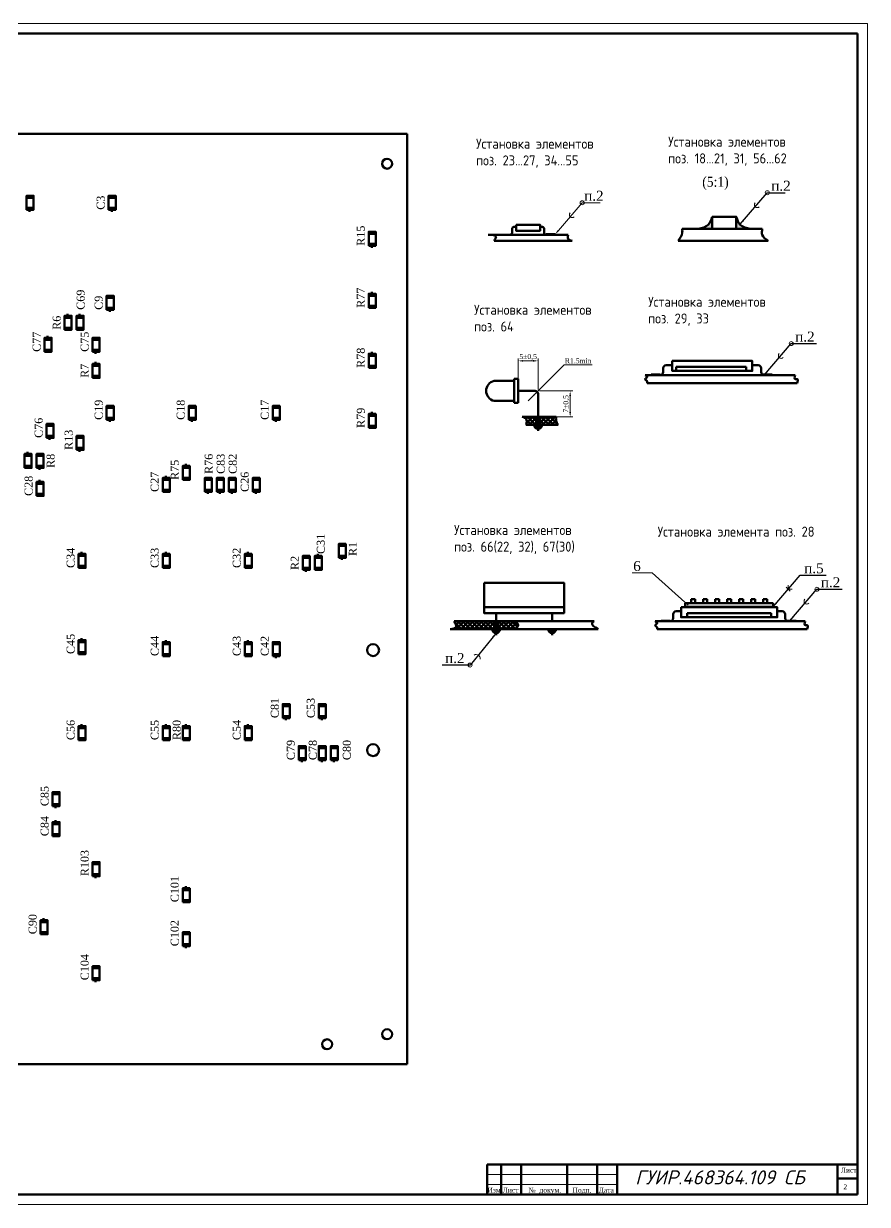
# Model space of a CAD drawing. Header units: millimetres. Extents: x 0 to 840, y 0 to 590.
# Drawn here: x 418 to 840, y 0 to 590 of the extents above; entities that cross this region are included whole.
import ezdxf

# ---------------------------------------------------------------- set-up
doc = ezdxf.new("R2010")
doc.units = ezdxf.units.MM
doc.layers.add('основная-06', color=2, linetype='Continuous', lineweight=60)
doc.layers.add('тонкая-текст-02', color=4, linetype='Continuous', lineweight=20)
doc.styles.add('2', font='times.ttf', dxfattribs={"width": 0.9, "height": 2.5})
doc.styles.add('3', font='times.ttf', dxfattribs={"height": 2.5})
doc.dimstyles.new('ISO-25', dxfattribs={"dimtxt": 2.5, "dimasz": 2.5, "dimexe": 1.25, "dimexo": 0.625, "dimtad": 1, "dimtxsty": 'Standard', "dimcen": 2.5, "dimadec": 0, "dimazin": 0, "dimtfac": 1, "dimtmove": 0, "dimatfit": 3, "dimfxl": 1, "dimarcsym": 0})

msp = doc.modelspace()

# ---------------------------------------------------------------- hatches: boundary and pattern name
at = {"layer": 'основная-06'}
h = msp.add_hatch(color=0, dxfattribs=at)
edge = h.paths.add_edge_path()
edge.add_spline(control_points=[(762.48, 493.49), (761.98, 491.98), (760.87, 488.65), (757.38, 487.9), (755.48, 487.49)], knot_values=[0, 0, 0, 0, 4.472136, 9.857301, 9.857301, 9.857301, 9.857301], degree=3, periodic=0)
edge.add_line((755.48, 487.49), (762.48, 487.49))
edge.add_line((762.48, 487.49), (762.48, 493.49))
edge = h.paths.add_edge_path()
edge.add_spline(control_points=[(781.48, 487.49), (779.58, 487.9), (776.1, 488.65), (774.99, 491.98), (774.48, 493.49)], knot_values=[0, 0, 0, 0, 5.385165, 9.857301, 9.857301, 9.857301, 9.857301], degree=3, periodic=0)
edge.add_line((774.48, 493.49), (774.48, 487.49))
edge.add_line((774.48, 487.49), (781.48, 487.49))
for points in [[(661.48, 484.74), (656.98, 484.74), (656.98, 484.49), (661.48, 484.49)], [(683.98, 484.74), (679.48, 484.74), (679.48, 484.49), (683.98, 484.49)], [(736.43, 414.6), (731.93, 414.6), (731.93, 414.35), (736.43, 414.35)], [(792.43, 414.6), (787.93, 414.6), (787.93, 414.35), (792.43, 414.35)], [(677.48, 389.49), (673.48, 389.49, 1)], [(792.93, 298.6), (748.93, 298.6), (748.93, 298.35), (792.93, 298.35)], [(741.43, 291.6), (736.93, 291.6), (736.93, 291.35), (741.43, 291.35)], [(804.43, 291.6), (799.93, 291.6), (799.93, 291.35), (804.43, 291.35)], [(656.48, 287.49), (652.48, 287.49, 1)], [(684.48, 287.49), (680.48, 287.49, 1)]]:
    msp.add_hatch(color=0, dxfattribs=at).paths.add_polyline_path(points)
h = msp.add_hatch(dxfattribs=at)
h.set_pattern_fill('ANSI37', color=0, scale=0.5, style=0)
h.set_pattern_definition([(45, (-6.5188, -63.5122), (-1.122532, 1.122532), []), (135, (-6.5188, -63.5122), (-1.122532, -1.122532), [])])
edge = h.paths.add_edge_path()
edge.add_spline(control_points=[(667.48, 393.49), (668.29, 393.24), (670.18, 392.67), (669.74, 390.65), (669.48, 389.49)], knot_values=[0, 0, 0, 0, 2.236068, 5.236068, 5.236068, 5.236068, 5.236068], degree=3, periodic=0)
edge.add_line((669.48, 389.49), (674.48, 389.49))
edge.add_line((674.48, 389.49), (674.48, 393.49))
edge.add_line((674.48, 393.49), (667.48, 393.49))
edge = h.paths.add_edge_path()
edge.add_spline(control_points=[(685.48, 389.49), (685.06, 390.13), (684.26, 391.36), (684.41, 392.8), (684.48, 393.49)], knot_values=[0, 0, 0, 0, 2.236068, 4.236068, 4.236068, 4.236068, 4.236068], degree=3, periodic=0)
edge.add_line((684.48, 393.49), (676.48, 393.49))
edge.add_line((676.48, 393.49), (676.48, 389.49))
edge.add_line((676.48, 389.49), (685.48, 389.49))
h = msp.add_hatch(dxfattribs=at)
h.set_pattern_fill('ANSI37', color=0, scale=0.5, style=0)
h.set_pattern_definition([(45, (-36.5188, -199.5122), (-1.122532, 1.122532), []), (135, (-36.5188, -199.5122), (-1.122532, -1.122532), [])])
edge = h.paths.add_edge_path()
edge.add_line((653.48, 287.49), (653.48, 291.49))
edge.add_line((653.48, 291.49), (633.48, 291.49))
edge.add_spline(control_points=[(633.48, 291.49), (634.15, 290.32), (635.48, 287.99), (632.81, 287.65), (631.48, 287.49)], knot_values=[0, 0, 0, 0, 3.162278, 6.324555, 6.324555, 6.324555, 6.324555], degree=3, periodic=0)
edge.add_line((631.48, 287.49), (653.48, 287.49))
edge = h.paths.add_edge_path()
edge.add_line((655.48, 291.49), (655.48, 287.49))
edge.add_line((655.48, 287.49), (664.48, 287.49))
edge.add_spline(control_points=[(664.48, 287.49), (665, 288.19), (666.19, 289.77), (664.45, 290.87), (663.48, 291.49)], knot_values=[0, 0, 0, 0, 2.236068, 5.064495, 5.064495, 5.064495, 5.064495], degree=3, periodic=0)
edge.add_line((663.48, 291.49), (655.48, 291.49))

# ---------------------------------------------------------------- linework, layer by layer
at = {"layer": 'основная-06', "color": 0}
for p, q in [((835, 585), (20, 585)), ((835, 5), (835, 585)), ((50, 535), (610, 535)), ((610, 70), (610, 535)), ((419.87, 503), (423.37, 503)), ((460.87, 503), (464.37, 503)), ((419.87, 498), (423.37, 498)), ((421.37, 497), (421.37, 496)), ((460.87, 498), (464.37, 498)), ((462.37, 497), (462.37, 496)), ((590.87, 485), (594.37, 485)), ((650.48, 484.49), (690.48, 484.49)), ((662.48, 487.49), (662.48, 485.49)), ((664.48, 488.49), (663.48, 488.49)), ((676.48, 488.49), (677.48, 488.49)), ((678.48, 487.49), (678.48, 485.49)), ((679.48, 484.49), (679.48, 484.74)), ((679.48, 484.74), (683.98, 484.74)), ((683.98, 484.74), (683.98, 484.49)), ((787.48, 487.49), (747.48, 487.49)), ((590.87, 480), (594.37, 480)), ((592.37, 479), (592.37, 478)), ((653.48, 481.49), (692.48, 481.49)), ((745.48, 481.49), (790.48, 481.49)), ((592.37, 456), (592.37, 455)), ((459.87, 453), (463.37, 453)), ((590.87, 454), (594.37, 454)), ((590.87, 449), (594.37, 449)), ((438.87, 443), (442.37, 443)), ((440.37, 445), (440.37, 444)), ((444.87, 443), (448.37, 443)), ((446.37, 445), (446.37, 444)), ((459.87, 448), (463.37, 448)), ((461.37, 447), (461.37, 446)), ((438.87, 438), (442.37, 438)), ((444.87, 438), (448.37, 438)), ((428.87, 432), (432.37, 432)), ((430.37, 434), (430.37, 433)), ((452.87, 432), (456.37, 432)), ((428.87, 427), (432.37, 427)), ((452.87, 427), (456.37, 427)), ((454.37, 426), (454.37, 425)), ((592.37, 426), (592.37, 425)), ((452.87, 419), (456.37, 419)), ((454.37, 421), (454.37, 420)), ((590.87, 424), (594.37, 424)), ((590.87, 419), (594.37, 419)), ((742.48, 419.35), (739.43, 419.35)), ((782.48, 419.35), (785.43, 419.35)), ((452.87, 414), (456.37, 414)), ((803.93, 414.35), (728.93, 414.35)), ((731.93, 414.6), (736.43, 414.6)), ((731.93, 414.35), (731.93, 414.6)), ((736.43, 414.6), (736.43, 414.35)), ((737.93, 417.85), (737.93, 415.85)), ((744.48, 418.49), (779.48, 418.49)), ((744.48, 418.49), (744.48, 416.49)), ((779.48, 418.49), (779.48, 416.49)), ((786.93, 417.85), (786.93, 415.85)), ((787.93, 414.35), (787.93, 414.6)), ((787.93, 414.6), (792.43, 414.6)), ((792.43, 414.6), (792.43, 414.35)), ((663.48, 411.49), (653.48, 411.49)), ((665.48, 412.49), (663.48, 412.49)), ((663.48, 412.49), (663.48, 400.49)), ((665.48, 412.49), (665.48, 400.49)), ((729.93, 410.35), (804.93, 410.35)), ((663.48, 401.49), (653.48, 401.49)), ((673.98, 406.49), (665.48, 406.49)), ((675.48, 404.99), (675.48, 389.49)), ((459.87, 398), (463.37, 398)), ((500.87, 398), (504.37, 398)), ((542.87, 398), (546.37, 398)), ((592.37, 396), (592.37, 395)), ((663.48, 400.49), (665.48, 400.49)), ((459.87, 393), (463.37, 393)), ((461.37, 392), (461.37, 391)), ((500.87, 393), (504.37, 393)), ((502.37, 392), (502.37, 391)), ((542.87, 393), (546.37, 393)), ((544.37, 392), (544.37, 391)), ((590.87, 394), (594.37, 394)), ((667.48, 393.49), (684.48, 393.49)), ((685.48, 389.49), (669.48, 389.49)), ((674.48, 393.49), (674.48, 389.49)), ((676.48, 393.49), (676.48, 389.49)), ((429.87, 389), (433.37, 389)), ((429.87, 384), (433.37, 384)), ((590.87, 389), (594.37, 389)), ((675.48, 387.49), (675.48, 386.49)), ((431.37, 383), (431.37, 382)), ((444.87, 383), (448.37, 383)), ((444.87, 378), (448.37, 378)), ((418.87, 374), (422.37, 374)), ((420.37, 376), (420.37, 375)), ((424.87, 374), (428.37, 374)), ((446.37, 377), (446.37, 376)), ((418.87, 369), (422.37, 369)), ((424.87, 369), (428.37, 369)), ((426.37, 368), (426.37, 367)), ((497.87, 368), (501.37, 368)), ((499.37, 370), (499.37, 369)), ((424.87, 360), (428.37, 360)), ((426.37, 362), (426.37, 361)), ((487.87, 362), (491.37, 362)), ((489.37, 364), (489.37, 363)), ((497.87, 363), (501.37, 363)), ((508.87, 362), (512.37, 362)), ((514.87, 362), (518.37, 362)), ((520.87, 362), (524.37, 362)), ((532.87, 362), (536.37, 362)), ((424.87, 355), (428.37, 355)), ((487.87, 357), (491.37, 357)), ((508.87, 357), (512.37, 357)), ((510.37, 356), (510.37, 355)), ((514.87, 357), (518.37, 357)), ((516.37, 356), (516.37, 355)), ((520.87, 357), (524.37, 357)), ((522.37, 356), (522.37, 355)), ((532.87, 357), (536.37, 357)), ((534.37, 356), (534.37, 355)), ((447.37, 326), (447.37, 325)), ((489.37, 326), (489.37, 325)), ((530.37, 326), (530.37, 325)), ((565.37, 325), (565.37, 324)), ((575.87, 329), (579.37, 329)), ((445.87, 324), (449.37, 324)), ((445.87, 319), (449.37, 319)), ((487.87, 324), (491.37, 324)), ((487.87, 319), (491.37, 319)), ((528.87, 324), (532.37, 324)), ((528.87, 319), (532.37, 319)), ((557.87, 323), (561.37, 323)), ((563.87, 323), (567.37, 323)), ((575.87, 324), (579.37, 324)), ((577.37, 323), (577.37, 322)), ((557.87, 318), (561.37, 318)), ((559.37, 317), (559.37, 316)), ((563.87, 318), (567.37, 318)), ((751.93, 300.35), (751.93, 302.35)), ((751.93, 302.35), (753.93, 302.35)), ((753.93, 302.35), (753.93, 300.35)), ((757.93, 302.35), (759.93, 302.35)), ((757.93, 300.35), (757.93, 302.35)), ((759.93, 302.35), (759.93, 300.35)), ((763.93, 302.35), (765.93, 302.35)), ((763.93, 300.35), (763.93, 302.35)), ((765.93, 302.35), (765.93, 300.35)), ((769.93, 302.35), (771.93, 302.35)), ((769.93, 300.35), (769.93, 302.35)), ((771.93, 302.35), (771.93, 300.35)), ((775.93, 302.35), (777.93, 302.35)), ((775.93, 300.35), (775.93, 302.35)), ((777.93, 302.35), (777.93, 300.35)), ((781.93, 302.35), (783.93, 302.35)), ((781.93, 300.35), (781.93, 302.35)), ((783.93, 302.35), (783.93, 300.35)), ((787.93, 302.35), (789.93, 302.35)), ((787.93, 300.35), (787.93, 302.35)), ((789.93, 302.35), (789.93, 300.35)), ((648.48, 298.49), (688.48, 298.49)), ((654.48, 295.49), (654.48, 284.49)), ((682.48, 295.49), (682.48, 291.49)), ((746.93, 296.35), (744.43, 296.35)), ((748.93, 298.35), (748.93, 300.35)), ((748.93, 300.35), (792.93, 300.35)), ((748.93, 298.6), (792.93, 298.6)), ((749.93, 293.35), (749.93, 295.35)), ((749.93, 295.35), (791.93, 295.35)), ((791.93, 295.35), (791.93, 293.35)), ((792.93, 300.35), (792.93, 298.35)), ((794.93, 296.35), (797.43, 296.35)), ((633.48, 291.49), (703.48, 291.49)), ((653.48, 291.49), (653.48, 287.49)), ((655.48, 291.49), (655.48, 287.49)), ((799.93, 291.35), (733.93, 291.35)), ((736.93, 291.6), (741.43, 291.6)), ((736.93, 291.35), (736.93, 291.6)), ((741.43, 291.6), (741.43, 291.35)), ((742.93, 294.85), (742.93, 292.85)), ((798.93, 294.85), (798.93, 292.85)), ((799.93, 291.35), (799.93, 291.6)), ((799.93, 291.6), (804.43, 291.6)), ((800.43, 291.35), (808.93, 291.35)), ((804.43, 291.6), (804.43, 291.35)), ((705.48, 287.49), (631.48, 287.49)), ((682.48, 285.49), (682.48, 284.49)), ((734.93, 287.35), (809.93, 287.35)), ((445.87, 281), (449.37, 281)), ((447.37, 283), (447.37, 282)), ((487.87, 280), (491.37, 280)), ((489.37, 282), (489.37, 281)), ((528.87, 280), (532.37, 280)), ((530.37, 282), (530.37, 281)), ((542.87, 280), (546.37, 280)), ((445.87, 276), (449.37, 276)), ((487.87, 275), (491.37, 275)), ((528.87, 275), (532.37, 275)), ((542.87, 275), (546.37, 275)), ((544.37, 274), (544.37, 273)), ((547.87, 249), (551.37, 249)), ((565.87, 249), (569.37, 249)), ((547.87, 244), (551.37, 244)), ((549.37, 243), (549.37, 242)), ((565.87, 244), (569.37, 244)), ((567.37, 243), (567.37, 242)), ((445.87, 238), (449.37, 238)), ((447.37, 240), (447.37, 239)), ((487.87, 238), (491.37, 238)), ((489.37, 240), (489.37, 239)), ((497.87, 238), (501.37, 238)), ((499.37, 240), (499.37, 239)), ((528.87, 238), (532.37, 238)), ((530.37, 240), (530.37, 239)), ((445.87, 233), (449.37, 233)), ((487.87, 233), (491.37, 233)), ((497.87, 233), (501.37, 233)), ((528.87, 233), (532.37, 233)), ((555.87, 228), (559.37, 228)), ((565.87, 228), (569.37, 228)), ((571.87, 228), (575.37, 228)), ((555.87, 223), (559.37, 223)), ((557.37, 222), (557.37, 221)), ((565.87, 223), (569.37, 223)), ((567.37, 222), (567.37, 221)), ((571.87, 223), (575.37, 223)), ((573.37, 222), (573.37, 221)), ((432.87, 205), (436.37, 205)), ((432.87, 200), (436.37, 200)), ((434.37, 199), (434.37, 198)), ((432.87, 190), (436.37, 190)), ((434.37, 192), (434.37, 191)), ((432.87, 185), (436.37, 185)), ((452.87, 170), (456.37, 170)), ((452.87, 165), (456.37, 165)), ((454.37, 164), (454.37, 163)), ((497.87, 157), (501.37, 157)), ((499.37, 159), (499.37, 158)), ((497.87, 152), (501.37, 152)), ((428.37, 143), (428.37, 142)), ((426.87, 141), (430.37, 141)), ((426.87, 136), (430.37, 136)), ((497.87, 135), (501.37, 135)), ((497.87, 130), (501.37, 130)), ((499.37, 129), (499.37, 128)), ((452.87, 118), (456.37, 118)), ((452.87, 113), (456.37, 113)), ((454.37, 112), (454.37, 111)), ((50, 70), (610, 70)), ((650, 20), (835, 20)), ((650, 20), (715, 20)), ((650, 5), (650, 20)), ((650, 20), (667, 20)), ((650, 20), (657, 20)), ((657, 20), (657, 5)), ((667, 20), (667, 5)), ((690, 20), (690, 5)), ((715, 20), (690, 20)), ((690, 20), (715, 20)), ((705, 20), (705, 5)), ((715, 20), (705, 20)), ((715, 20), (715, 5)), ((825, 20), (825, 5)), ((825, 13), (835, 13)), ((20, 5), (835, 5)), ((835, 5), (785, 5))]:
    msp.add_line(p, q, dxfattribs=at)
for points in [[(419.87, 497), (419.87, 504), (423.37, 504), (423.37, 497)], [(460.87, 497), (460.87, 504), (464.37, 504), (464.37, 497)], [(762.48, 493.49), (774.48, 493.49), (774.48, 487.49), (762.48, 487.49)], [(590.87, 479), (590.87, 486), (594.37, 486), (594.37, 479)], [(664.48, 489.49), (676.48, 489.49), (676.48, 486.49), (664.48, 486.49)], [(590.87, 448), (590.87, 455), (594.37, 455), (594.37, 448)], [(459.87, 447), (459.87, 454), (463.37, 454), (463.37, 447)], [(438.87, 437), (438.87, 444), (442.37, 444), (442.37, 437)], [(444.87, 437), (444.87, 444), (448.37, 444), (448.37, 437)], [(428.87, 426), (428.87, 433), (432.37, 433), (432.37, 426)], [(452.87, 426), (452.87, 433), (456.37, 433), (456.37, 426)], [(590.87, 418), (590.87, 425), (594.37, 425), (594.37, 418)], [(452.87, 413), (452.87, 420), (456.37, 420), (456.37, 413)], [(742.48, 421.49), (782.48, 421.49), (782.48, 416.49), (742.48, 416.49)], [(459.87, 392), (459.87, 399), (463.37, 399), (463.37, 392)], [(500.87, 392), (500.87, 399), (504.37, 399), (504.37, 392)], [(542.87, 392), (542.87, 399), (546.37, 399), (546.37, 392)], [(429.87, 383), (429.87, 390), (433.37, 390), (433.37, 383)], [(590.87, 388), (590.87, 395), (594.37, 395), (594.37, 388)], [(444.87, 377), (444.87, 384), (448.37, 384), (448.37, 377)], [(418.87, 368), (418.87, 375), (422.37, 375), (422.37, 368)], [(424.87, 368), (424.87, 375), (428.37, 375), (428.37, 368)], [(497.87, 362), (497.87, 369), (501.37, 369), (501.37, 362)], [(424.87, 354), (424.87, 361), (428.37, 361), (428.37, 354)], [(487.87, 356), (487.87, 363), (491.37, 363), (491.37, 356)], [(508.87, 356), (508.87, 363), (512.37, 363), (512.37, 356)], [(514.87, 356), (514.87, 363), (518.37, 363), (518.37, 356)], [(520.87, 356), (520.87, 363), (524.37, 363), (524.37, 356)], [(532.87, 356), (532.87, 363), (536.37, 363), (536.37, 356)], [(445.87, 318), (445.87, 325), (449.37, 325), (449.37, 318)], [(487.87, 318), (487.87, 325), (491.37, 325), (491.37, 318)], [(528.87, 318), (528.87, 325), (532.37, 325), (532.37, 318)], [(575.87, 323), (575.87, 330), (579.37, 330), (579.37, 323)], [(557.87, 317), (557.87, 324), (561.37, 324), (561.37, 317)], [(563.87, 317), (563.87, 324), (567.37, 324), (567.37, 317)], [(648.48, 310.49), (688.48, 310.49), (688.48, 295.49), (648.48, 295.49)], [(746.93, 298.35), (794.93, 298.35), (794.93, 293.35), (746.93, 293.35)], [(445.87, 275), (445.87, 282), (449.37, 282), (449.37, 275)], [(487.87, 274), (487.87, 281), (491.37, 281), (491.37, 274)], [(528.87, 274), (528.87, 281), (532.37, 281), (532.37, 274)], [(542.87, 274), (542.87, 281), (546.37, 281), (546.37, 274)], [(547.87, 243), (547.87, 250), (551.37, 250), (551.37, 243)], [(565.87, 243), (565.87, 250), (569.37, 250), (569.37, 243)], [(445.87, 232), (445.87, 239), (449.37, 239), (449.37, 232)], [(487.87, 232), (487.87, 239), (491.37, 239), (491.37, 232)], [(497.87, 232), (497.87, 239), (501.37, 239), (501.37, 232)], [(528.87, 232), (528.87, 239), (532.37, 239), (532.37, 232)], [(555.87, 222), (555.87, 229), (559.37, 229), (559.37, 222)], [(565.87, 222), (565.87, 229), (569.37, 229), (569.37, 222)], [(571.87, 222), (571.87, 229), (575.37, 229), (575.37, 222)], [(432.87, 199), (432.87, 206), (436.37, 206), (436.37, 199)], [(432.87, 184), (432.87, 191), (436.37, 191), (436.37, 184)], [(452.87, 164), (452.87, 171), (456.37, 171), (456.37, 164)], [(497.87, 151), (497.87, 158), (501.37, 158), (501.37, 151)], [(426.87, 135), (426.87, 142), (430.37, 142), (430.37, 135)], [(497.87, 129), (497.87, 136), (501.37, 136), (501.37, 129)], [(452.87, 112), (452.87, 119), (456.37, 119), (456.37, 112)]]:
    msp.add_lwpolyline(points, close=True, dxfattribs=at)
for centre, radius in [((600, 520), 2.5), ((593, 277), 3), ((593, 227), 3), ((600, 85), 2.5), ((570, 80), 2.5)]:
    msp.add_circle(centre, radius, dxfattribs=at)
for centre, radius, start, end in [((661.48, 485.49), 1, 270, 0), ((663.48, 487.49), 1, 90, 180), ((677.48, 487.49), 1, 0, 90), ((679.48, 485.49), 1, 180, 270), ((739.43, 417.85), 1.5, 90, 180), ((785.43, 417.85), 1.5, 0, 90), ((736.43, 415.85), 1.5, 270, 0), ((788.43, 415.85), 1.5, 180, 270), ((654.61, 406.49), 5.12, 102.68038, 257.31962), ((673.98, 404.99), 1.5, 0, 90), ((675.48, 389.49), 2, 180, 0), ((744.43, 294.85), 1.5, 90, 180), ((797.43, 294.85), 1.5, 0, 90), ((741.43, 292.85), 1.5, 270, 0), ((800.43, 292.85), 1.5, 180, 270), ((654.48, 287.49), 2, 180, 0), ((682.48, 287.49), 2, 180, 0)]:
    msp.add_arc(centre, radius, start, end, dxfattribs=at)
for points in [[(762.48, 493.49), (760.48, 489.49), (755.48, 487.49)], [(774.48, 493.49), (776.48, 489.49), (781.48, 487.49)], [(650.48, 484.49), (654.48, 483.49), (653.48, 481.49)], [(690.48, 484.49), (690.48, 482.49), (692.48, 481.49)], [(747.48, 487.49), (747.48, 485.49), (745.48, 481.49)], [(787.48, 487.49), (787.48, 484.49), (790.48, 481.49)], [(728.93, 414.35), (729.93, 413.35), (728.93, 412.35), (729.93, 411.35), (729.93, 410.35)], [(803.93, 414.35), (803.93, 412.35), (804.93, 412.35), (804.93, 410.35)], [(667.48, 393.49), (669.48, 392.49), (669.48, 389.49)], [(684.48, 393.49), (684.48, 391.49), (685.48, 389.49)], [(633.48, 291.49), (634.48, 288.49), (631.48, 287.49)], [(663.48, 291.49), (665.48, 289.49), (664.48, 287.49)], [(703.48, 291.49), (702.48, 290.49), (705.48, 287.49)], [(733.93, 291.35), (734.93, 290.35), (733.93, 289.35), (734.93, 288.35), (734.93, 287.35)], [(808.93, 291.35), (808.93, 289.35), (809.93, 289.35), (809.93, 287.35)]]:
    msp.add_spline(points, degree=3, dxfattribs=at)
at = {"layer": 'тонкая-текст-02', "color": 0}
for p, q in [((840, 590), (0, 590)), ((840, 0), (840, 590)), ((665.48, 407.11), (665.48, 422.74)), ((667.98, 421.49), (672.98, 421.49)), ((670.48, 401.49), (688.48, 419.49)), ((675.48, 407.11), (675.48, 422.74)), ((688.48, 419.49), (702.48, 419.49)), ((676.11, 406.49), (692.73, 406.49)), ((691.48, 395.99), (691.48, 403.99)), ((676.11, 393.49), (692.73, 393.49)), ((732.48, 315.49), (722.48, 315.49)), ((750.48, 299.49), (732.48, 315.49)), ((801.48, 306.49), (799.48, 308.49)), ((800.48, 307.49), (800.48, 309.49)), ((800.48, 307.49), (802.48, 307.49)), ((650, 15), (715, 15)), ((650, 10), (715, 10)), ((0, 0), (840, 0))]:
    msp.add_line(p, q, dxfattribs=at)
msp.add_lwpolyline([(685.61, 486.64), (697.48, 500.49), (706.48, 500.49)], dxfattribs=at)
for centre in [(789.98, 505.49), (697.48, 500.49), (801.93, 430.1), (814.76, 307.35), (641.48, 269.49)]:
    msp.add_circle(centre, 1, dxfattribs=at)
for centre, radius, start, end in [((784.98, 499.49), 1.41, 135, 315), ((692.48, 494.49), 1.41, 135, 315), ((796.93, 424.1), 1.41, 135, 315), ((809.76, 301.35), 1.41, 135, 315), ((644.48, 272.74), 2.02, 352.87498, 119.74488)]:
    msp.add_arc(centre, radius, start, end, dxfattribs=at)
for points in [[(685.92, 486.36), (683.98, 484.74), (685.29, 486.91)], [(667.98, 421.9), (667.98, 421.07), (665.48, 421.49)], [(672.98, 421.9), (672.98, 421.07), (675.48, 421.49)], [(672.98, 404.58), (673.57, 403.99), (675.04, 406.05)], [(691.06, 403.99), (691.9, 403.99), (691.48, 406.49)], [(691.06, 395.99), (691.9, 395.99), (691.48, 393.49)]]:
    msp.add_solid(points, dxfattribs=at)

# ---------------------------------------------------------------- texts
at = {"layer": 'тонкая-текст-02', "color": 0, "style": '2', "width": 0.9}
for s, p in [('Лист', (826.73, 15.87)), ('Изм.', (650.13, 5.87)), ('Лист', (657.73, 5.87)), ('  №  докум.', (668.73, 5.87)), ('  Подп.', (690.73, 5.87)), ('Дата', (705.73, 5.87))]:
    msp.add_text(s, height=2.5, dxfattribs=at).set_placement(p)
at = {"layer": 'тонкая-текст-02', "color": 0, "attachment_point": 1}
for s, insert, char_height, width, style in [('{\\fISOCPEUR|b0|i0|c204|p34;Установка элементов поз. 23...27, 34...55}', (644.48, 532.49), 5, 70, '2'), ('{\\fISOCPEUR|b0|i0|c204|p34;Установка элементов поз. 18...21, 31, 56...62}', (740.48, 533.49), 5, 70, '2'), ('{\\fTimes New Roman|b0|i0|c204|p18;(5:1)}', (757.48, 513.49), 5, 20, '2'), ('{\\fTimes New Roman|b0|i0|c204|p18;п.2}', (791.98, 511.49), 5, 11, '3'), ('{\\fTimes New Roman|b0|i0|c204|p18;п.2}', (698.48, 506.49), 5, 11, '3'), ('{\\fISOCPEUR|b0|i0|c204|p34;Установка элементов поз. 64}', (643.48, 449.49), 5, 70, '2'), ('{\\fISOCPEUR|b0|i0|c204|p34;Установка элементов поз. 29, 33}', (730.48, 453.49), 5, 70, '2'), ('{\\fTimes New Roman|b0|i0|c204|p18;п.2}', (803.93, 436.1), 5, 11, '3'), ('{\\fISOCPEUR|b0|i0|c204|p34;Установка элементов поз. 66(22\\fISOCPEUR|b0|i0|c0|p34;, \\fISOCPEUR|b0|i0|c204|p34;32), 67(30\\fISOCPEUR|b0|i0|c0|p34;)\\fTimes New Roman|b0|i0|c0|p18; }', (633.48, 339.49), 5, 70, '2'), ('{\\fISOCPEUR|b0|i0|c204|p34;Установка элемента поз. 28}', (735.2, 338.65), 5, 88.5188, '2'), ('{\\fTimes New Roman|b0|i0|c204|p18;6}', (722.98, 321.49), 5, 8.6095, '3'), ('{\\fTimes New Roman|b0|i0|c204|p18;п.\\fTimes New Roman|b0|i0|c0|p18;5}', (808.43, 320.35), 5, 11, '3'), ('{\\fTimes New Roman|b0|i0|c204|p18;п.2}', (816.76, 313.35), 5, 11, '3'), ('{\\fTimes New Roman|b0|i0|c204|p18;п.2}', (628.98, 275.49), 5, 11, '3'), ('{\\fISOCPEUR|b0|i1|c204|p34;ГУИР.468364.109 СБ}', (724, 17), 7, 106, '3'), ('{\\fTimes New Roman|b0|i0|c204|p18;2}', (828, 10), 2.5, 10, '3')]:
    msp.add_mtext(s, dxfattribs=dict(at, insert=insert, char_height=char_height, width=width, style=style))
at = {"layer": 'тонкая-текст-02', "color": 0, "char_height": 4, "width": 12.5, "attachment_point": 1, "rotation": 90, "style": '3'}
for s, insert in [('{\\fTimes New Roman|b0|i0|c0|p18;C3}', (454.87, 497)), ('{\\fTimes New Roman|b0|i0|c0|p18;R15}', (584.87, 479)), ('{\\fTimes New Roman|b0|i0|c0|p18;C69}', (444.87, 447)), ('{\\fTimes New Roman|b0|i0|c0|p18;R77}', (584.87, 448)), ('{\\fTimes New Roman|b0|i0|c0|p18;C9}', (453.87, 447)), ('{\\fTimes New Roman|b0|i0|c0|p18;R6}', (432.87, 437)), ('{\\fTimes New Roman|b0|i0|c0|p18;C77}', (422.87, 426)), ('{\\fTimes New Roman|b0|i0|c0|p18;C75}', (446.87, 426)), ('{\\fTimes New Roman|b0|i0|c0|p18;R78}', (584.87, 418)), ('{\\fTimes New Roman|b0|i0|c0|p18;R7}', (446.87, 413)), ('{\\fTimes New Roman|b0|i0|c0|p18;C19}', (453.87, 392)), ('{\\fTimes New Roman|b0|i0|c0|p18;C18}', (494.87, 392)), ('{\\fTimes New Roman|b0|i0|c0|p18;C17}', (536.87, 392)), ('{\\fTimes New Roman|b0|i0|c0|p18;R79}', (584.87, 388)), ('{\\fTimes New Roman|b0|i0|c0|p18;C76}', (423.87, 383)), ('{\\fTimes New Roman|b0|i0|c0|p18;R13}', (438.87, 377)), ('{\\fTimes New Roman|b0|i0|c0|p18;R8}', (429.87, 368)), ('{\\fTimes New Roman|b0|i0|c0|p18;R75}', (491.87, 362)), ('{\\fTimes New Roman|b0|i0|c0|p18;R76}', (508.87, 365)), ('{\\fTimes New Roman|b0|i0|c0|p18;C83}', (514.87, 365)), ('{\\fTimes New Roman|b0|i0|c0|p18;C82}', (520.87, 365)), ('{\\fTimes New Roman|b0|i0|c0|p18;C27}', (481.87, 356)), ('{\\fTimes New Roman|b0|i0|c0|p18;C26}', (526.87, 356)), ('{\\fTimes New Roman|b0|i0|c0|p18;C28}', (418.87, 354)), ('{\\fTimes New Roman|b0|i0|c0|p18;C31}', (564.87, 325)), ('{\\fTimes New Roman|b0|i0|c0|p18;R1}', (580.87, 324)), ('{\\fTimes New Roman|b0|i0|c0|p18;C34}', (439.87, 318)), ('{\\fTimes New Roman|b0|i0|c0|p18;C33}', (481.87, 318)), ('{\\fTimes New Roman|b0|i0|c0|p18;C32}', (522.87, 318)), ('{\\fTimes New Roman|b0|i0|c0|p18;R2}', (551.87, 317)), ('{\\fTimes New Roman|b0|i0|c0|p18;C45}', (439.87, 275)), ('{\\fTimes New Roman|b0|i0|c0|p18;C44}', (481.87, 274)), ('{\\fTimes New Roman|b0|i0|c0|p18;C43}', (522.87, 274)), ('{\\fTimes New Roman|b0|i0|c0|p18;C42}', (536.87, 274)), ('{\\fTimes New Roman|b0|i0|c0|p18;C81}', (541.87, 243)), ('{\\fTimes New Roman|b0|i0|c0|p18;C53}', (559.87, 243)), ('{\\fTimes New Roman|b0|i0|c0|p18;C54}', (522.87, 232)), ('{\\fTimes New Roman|b0|i0|c0|p18;C56}', (439.87, 232)), ('{\\fTimes New Roman|b0|i0|c0|p18;C55}', (481.87, 232)), ('{\\fTimes New Roman|b0|i0|c0|p18;R80}', (492.87, 232)), ('{\\fTimes New Roman|b0|i0|c0|p18;C79}', (549.87, 222)), ('{\\fTimes New Roman|b0|i0|c0|p18;C78}', (560.87, 222)), ('{\\fTimes New Roman|b0|i0|c0|p18;C80}', (577.87, 222)), ('{\\fTimes New Roman|b0|i0|c0|p18;C85}', (426.87, 199)), ('{\\fTimes New Roman|b0|i0|c0|p18;C84}', (426.87, 184)), ('{\\fTimes New Roman|b0|i0|c0|p18;R103}', (446.87, 164)), ('{\\fTimes New Roman|b0|i0|c0|p18;C101}', (491.87, 151)), ('{\\fTimes New Roman|b0|i0|c0|p18;C90}', (420.87, 135)), ('{\\fTimes New Roman|b0|i0|c0|p18;C102}', (491.87, 129)), ('{\\fTimes New Roman|b0|i0|c0|p18;C104}', (446.87, 112))]:
    msp.add_mtext(s, dxfattribs=dict(at, insert=insert))
at = {"layer": 'тонкая-текст-02', "color": 0, "char_height": 2.5, "attachment_point": 5}
for s, insert in [('{\\fTimes New Roman|b0|i0|c204|p18;5\\fTimes New Roman|b0|i0|c0|p18;±\\fTimes New Roman|b0|i0|c204|p18;0,5}', (670.48, 423.36)), ('{\\fTimes New Roman|b0|i0|c0|p18;R1.\\fTimes New Roman|b0|i0|c204|p18;5\\fTimes New Roman|b0|i0|c0|p18;min}', (695.48, 421.49))]:
    msp.add_mtext(s, dxfattribs=dict(at, insert=insert))
at = {"layer": 'тонкая-текст-02', "color": 0, "insert": (689.61, 399.99), "char_height": 2.5, "attachment_point": 5, "rotation": 90}
msp.add_mtext('{\\fTimes New Roman|b0|i0|c204|p18;7\\fTimes New Roman|b0|i0|c0|p18;±\\fTimes New Roman|b0|i0|c204|p18;0,5}', dxfattribs=at)

# ---------------------------------------------------------------- leaders
at = {"layer": 'тонкая-текст-02', "color": 0}
for points in [[(776.48, 489.74), (789.98, 505.49), (798.98, 505.49)], [(788.43, 414.35), (801.93, 430.1), (814.65, 430.1)], [(792.93, 298.6), (806.43, 314.35), (819.48, 314.35)], [(801.26, 291.6), (814.76, 307.35), (827.48, 307.35)], [(654.48, 285.49), (641.48, 269.49), (627.48, 269.49)]]:
    msp.add_leader(points, dimstyle='ISO-25', override={"dimgap": 0.625, "dimtad": 0}, dxfattribs=at)

doc.saveas('drawing.dxf')
